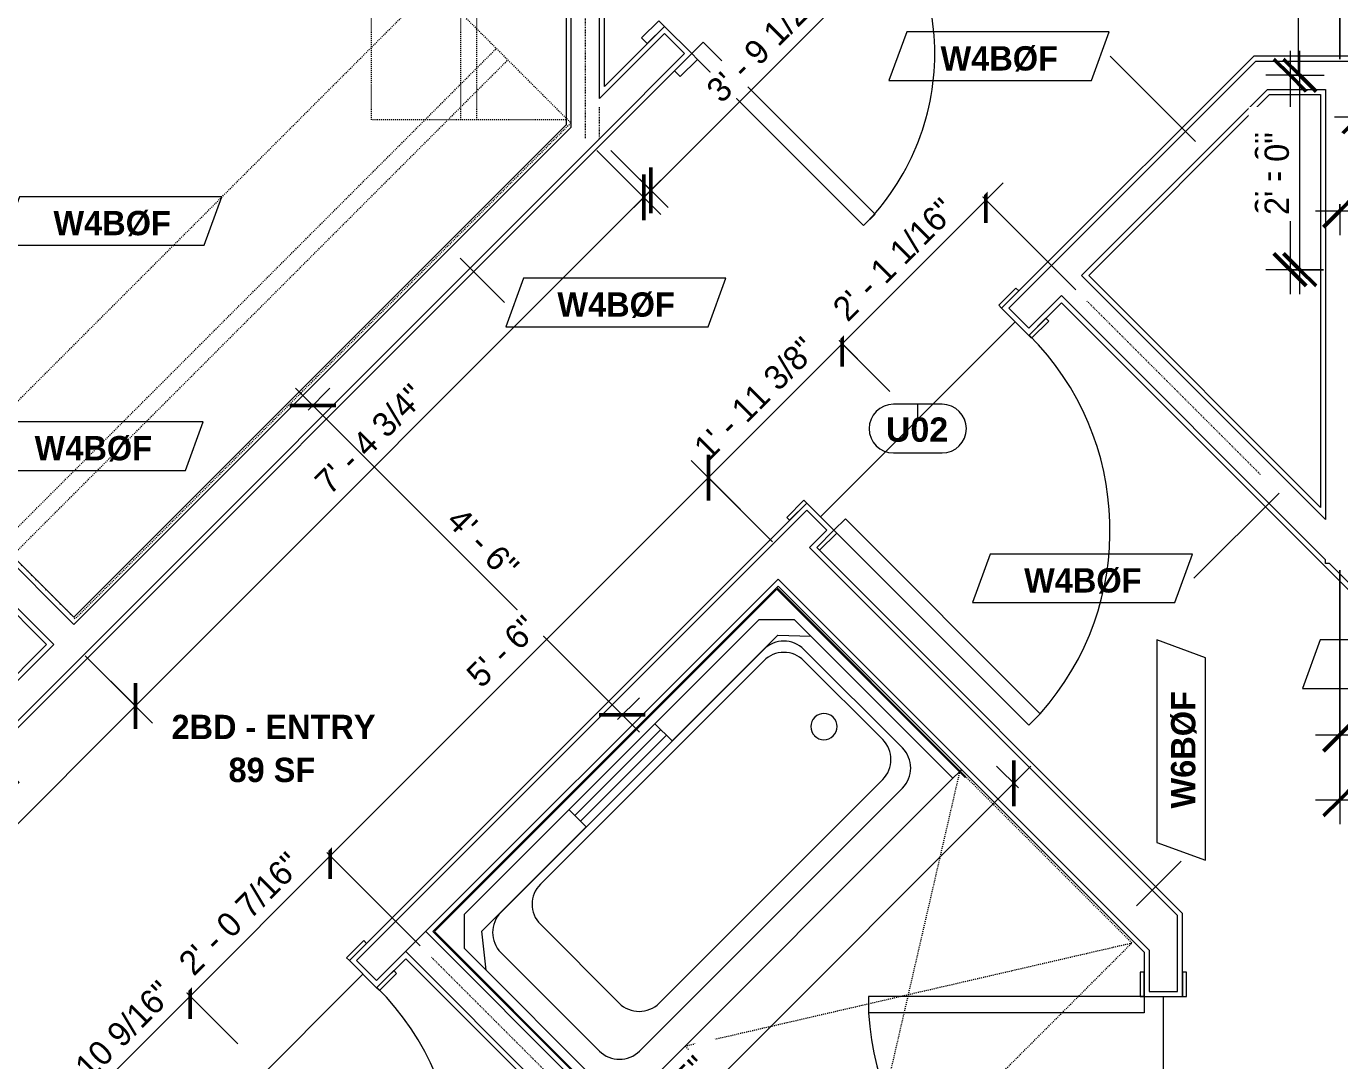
# Model space of a CAD drawing. Header units: inches. Extents: x -4058 to -1781, y 9814 to 12264.
# Drawn here: x -2421.9 to -2259.8, y 10491.2 to 10618.8 of the extents above; entities that cross this region are included whole.
import ezdxf

# ---------------------------------------------------------------- set-up
doc = ezdxf.new("R2010")
doc.units = ezdxf.units.IN
doc.header["$MEASUREMENT"] = 0
doc.linetypes.add('Dash', pattern=[0.25, 0.125, -0.125])
doc.linetypes.add('Dash 3_32_', pattern=[0.1875, 0.09375, -0.09375])
for name, color, linetype, lineweight in [('A-ANNO-DIMS', 211, 'Continuous', 9), ('A-ANNO-DIMS-32', 211, 'Continuous', 9), ('A-AREA-IDEN', 2, 'Continuous', 9), ('A-DETL-1', 90, 'Dash 3_32_', 9), ('A-DOOR-2', 31, 'Continuous', 9), ('A-DOOR-IDEN', 31, 'Continuous', 9), ('A-FLOR-2', 192, 'Continuous', 9), ('A-GENM', 5, 'Continuous', 9), ('A-GENM-2', 147, 'Dash', 9), ('A-WALL-2', 113, 'Continuous', 9), ('A-WALL-IDEN', 211, 'Continuous', 9), ('I-WALL-4', 2, 'Continuous', 9), ('P-SANR-FIXT', 6, 'Continuous', 9), ('Q-CASE', 31, 'Continuous', 9), ('Q-CASE-HDLN', 31, 'Dash', 9)]:
    doc.layers.add(name, color=color, linetype=linetype, lineweight=lineweight)
doc.styles.add('Arial_B', font='arialbd.ttf', dxfattribs={"height": 3})
doc.styles.add('Century Gothic', font='ufonts.com_century-gothic.ttf', dxfattribs={"height": 3})
doc.styles.add('Century Gothic_B', font='GOTHICB.TTF', dxfattribs={"height": 3})
doc.dimstyles.new('MARKETING_DIMENSION', dxfattribs={"dimscale": 12, "dimtxt": 3.132505, "dimasz": 0.333333, "dimexe": 0.25, "dimexo": 0.166667, "dimgap": 0.041667, "dimtad": 1, "dimdec": 4, "dimrnd": 0.0625, "dimzin": 3, "dimdsep": 46, "dimlunit": 4, "dimtxsty": 'Century Gothic', "dimblk1": 'OBLIQUE', "dimblk2": 'OBLIQUE', "dimsah": 1, "dimcen": 0.09, "dimdle": 0.25, "dimazin": 0, "dimtfac": 1, "dimtdec": 4, "dimtix": 1, "dimtmove": 0, "dimatfit": 3, "dimfxl": 1, "dimtvp": 1, "dimtfill": 1, "dimfrac": 2, "dimtolj": 1, "dimtzin": 0, "dimarcsym": 2})
doc.dimstyles.new('THE_DIMENSION_STRING', dxfattribs={"dimscale": 12, "dimtxt": 3.132505, "dimasz": 0.333333, "dimexe": 0.25, "dimexo": 0.166667, "dimgap": 0.041667, "dimtad": 1, "dimdec": 4, "dimrnd": 0.0625, "dimzin": 3, "dimdsep": 46, "dimlunit": 4, "dimtxsty": 'Century Gothic', "dimblk1": 'OBLIQUE', "dimblk2": 'OBLIQUE', "dimsah": 1, "dimcen": 0.09, "dimdle": 0.25, "dimazin": 0, "dimtfac": 1, "dimtdec": 4, "dimtix": 1, "dimtmove": 0, "dimatfit": 3, "dimfxl": 1, "dimtvp": 1, "dimtfill": 1, "dimfrac": 2, "dimtolj": 1, "dimtzin": 0, "dimarcsym": 2})
doc.dimstyles.new('THE_DIMENSION_STRING_3', dxfattribs={"dimscale": 12, "dimtxt": 3.132505, "dimasz": 0.333333, "dimexe": 0.25, "dimexo": 0.166667, "dimgap": 0.041667, "dimtad": 1, "dimdec": 4, "dimrnd": 0.0625, "dimzin": 3, "dimdsep": 46, "dimlunit": 4, "dimtxsty": 'Century Gothic', "dimblk1": 'OBLIQUE', "dimblk2": 'OBLIQUE', "dimsah": 1, "dimcen": 0.09, "dimdle": 0.25, "dimazin": 0, "dimtfac": 1, "dimtdec": 4, "dimtix": 1, "dimtmove": 0, "dimatfit": 3, "dimfxl": 1, "dimtvp": 1, "dimtfill": 1, "dimfrac": 2, "dimtolj": 1, "dimtzin": 0, "dimarcsym": 2})
doc.dimstyles.new('THE_DIMENSION_STRING_5', dxfattribs={"dimscale": 12, "dimtxt": 3.132505, "dimasz": 0.333333, "dimexe": 0.25, "dimexo": 0.166667, "dimgap": 0.041667, "dimtad": 1, "dimdec": 4, "dimrnd": 0.0625, "dimzin": 3, "dimdsep": 46, "dimlunit": 4, "dimtxsty": 'Century Gothic', "dimblk1": 'OBLIQUE', "dimblk2": 'OBLIQUE', "dimsah": 1, "dimcen": 0.09, "dimdle": 0.25, "dimazin": 0, "dimtfac": 1, "dimtdec": 4, "dimtix": 1, "dimtmove": 0, "dimatfit": 3, "dimfxl": 1, "dimtvp": 1, "dimtfill": 1, "dimfrac": 2, "dimtolj": 1, "dimtzin": 0, "dimarcsym": 2})

# ---------------------------------------------------------------- blocks, each defined once
blk = doc.blocks.new('SWING - SINGLE - FLUSH - SWING - FLUSH - 2-10 x 6-8 - PRIVACY-4202129-UNIT PLANS - 2ND FLOOR')
at = {"layer": 'A-DOOR-2'}
for p, q in [((15, 2.37), (15, 36.38)), ((17, 36.38), (15, 36.38)), ((17, 2.37), (17, 36.38)), ((-17, 2.87), (-20, 2.87)), ((-20, 2.87), (-20, 2.37)), ((-20, 2.37), (-17, 2.37)), ((-17, 2.37), (-17, 2.87)), ((17, 2.37), (15, 2.37)), ((20, 2.87), (17, 2.87)), ((17, 2.87), (17, 2.37)), ((17, 2.37), (20, 2.37)), ((20, 2.37), (20, 2.87)), ((-17, -2.38), (-20, -2.38)), ((-20, -2.38), (-20, -2.88)), ((-20, -2.88), (-17, -2.88)), ((-17, -2.88), (-17, -2.38)), ((20, -2.38), (17, -2.38)), ((17, -2.38), (17, -2.88)), ((17, -2.88), (20, -2.88)), ((20, -2.88), (20, -2.38))]:
    blk.add_line(p, q, dxfattribs=at)
blk.add_arc((17, 2.37), 34.07, 93.3657, 180, dxfattribs=at)
blk = doc.blocks.new('SWING - SINGLE - FLUSH - SWING - FLUSH - 2-10 x 6-8 - PRIVACY-4202128-UNIT PLANS - 2ND FLOOR')
at = {"layer": 'A-DOOR-2'}
for p, q in [((15, 2.37), (15, 36.38)), ((17, 36.38), (15, 36.38)), ((17, 2.37), (17, 36.38)), ((-17, 2.87), (-20, 2.87)), ((-20, 2.87), (-20, 2.37)), ((-20, 2.37), (-17, 2.37)), ((-17, 2.37), (-17, 2.87)), ((17, 2.37), (15, 2.37)), ((20, 2.87), (17, 2.87)), ((17, 2.87), (17, 2.37)), ((17, 2.37), (20, 2.37)), ((20, 2.37), (20, 2.87)), ((-17, -2.38), (-20, -2.38)), ((-20, -2.38), (-20, -2.88)), ((-20, -2.88), (-17, -2.88)), ((-17, -2.88), (-17, -2.38)), ((20, -2.38), (17, -2.38)), ((17, -2.38), (17, -2.88)), ((17, -2.88), (20, -2.88)), ((20, -2.88), (20, -2.38))]:
    blk.add_line(p, q, dxfattribs=at)
blk.add_arc((17, 2.37), 34.07, 93.3657, 180, dxfattribs=at)
blk = doc.blocks.new('CTS6032CP - CTS6032CP-3806613-UNIT PLANS - 2ND FLOOR')
at = {"layer": 'P-SANR-FIXT'}
for p, q in [((0, -33), (0, 0)), ((0, 0), (60, 0)), ((0.12, -33), (0.12, -0.13)), ((0.12, -0.13), (59.88, -0.13)), ((1.25, -4.25), (4.25, -1.25)), ((4.25, -1.25), (55.69, -1.25)), ((22.5, -4.25), (22.5, -1.25)), ((37.5, -1.25), (37.5, -4.25)), ((55.69, -1.25), (58.75, -4.31)), ((59.88, -0.13), (59.88, -33)), ((60, 0), (60, -33)), ((37.5, -2.25), (22.5, -2.25)), ((1.25, -32), (1.25, -4.25)), ((1.25, -8.02), (4.31, -4.25)), ((4.31, -4.25), (22.5, -4.25)), ((7.6, -4.27), (53.48, -4.27)), ((22.5, -3.25), (37.5, -3.25)), ((37.5, -4.25), (55.94, -4.25)), ((55.94, -4.25), (58.75, -7.23)), ((58.75, -4.31), (58.75, -32)), ((52.5, -5.25), (13.5, -5.25)), ((4.1, -24.96), (4.1, -7.77)), ((56.98, -7.77), (56.98, -24.96)), ((10, -8.75), (10, -22.5)), ((56, -22.5), (56, -8.75)), ((13.5, -26), (52.5, -26)), ((53.48, -28.46), (7.6, -28.46)), ((1.25, -32), (0.12, -32)), ((1.25, -32), (58.75, -32)), ((59.88, -32), (58.75, -32)), ((0, -33), (0.12, -33)), ((59.88, -33), (60, -33))]:
    blk.add_line(p, q, dxfattribs=at)
for centre, radius, start, end in [((7.6, -7.77), 3.5, 90, 180), ((53.48, -7.77), 3.5, 0, 90), ((13.5, -8.75), 3.5, 90, 180), ((52.5, -8.75), 3.5, 360, 90), ((52, -16.25), 1.62, 0, 180), ((52, -16.25), 1.63, 180, 360), ((13.5, -22.5), 3.5, 180, 270), ((52.5, -22.5), 3.5, 270, 0), ((7.6, -24.96), 3.5, 180, 270), ((53.48, -24.96), 3.5, 270, 0)]:
    blk.add_arc(centre, radius, start, end, dxfattribs=at)
blk = doc.blocks.new('ADA Clearances - 30_x48_-V61-UNIT PLANS - 2ND FLOOR')
at = {"layer": 'A-GENM-2'}
for p, q in [((-15, -24), (15, 24)), ((15, -24), (-14.92, 23.88)), ((15, 24), (-14, 24)), ((15, -24), (15, 24)), ((-15, -24), (15, -24))]:
    blk.add_line(p, q, dxfattribs=at)
blk = doc.blocks.new('SWING - DOUBLE - FLUSH - SWING - DOUBLE - 5-0 x 6-8 - DUMMY-3948979-UNIT PLANS - 2ND FLOOR')
at = {"layer": 'A-DOOR-2'}
for p, q in [((-33, 2.375), (-33, 3.375)), ((-33, 3.375), (-30, 3.375)), ((-30, 3.375), (-30, 2.375)), ((30, 2.375), (30, 3.375)), ((30, 3.375), (33, 3.375)), ((33, 3.375), (33, 2.375)), ((-30, 2.375), (-33, 2.375)), ((33, 2.375), (30, 2.375)), ((-33, -2.375), (-30, -2.375)), ((-33, -3.375), (-33, -2.375)), ((-28, -2.375), (-30, -2.375)), ((-30, -2.375), (-30, -3.375)), ((-28, -32.375), (-28, -2.375)), ((28, -2.375), (30, -2.375)), ((28, -32.375), (28, -2.375)), ((30, -2.375), (33, -2.375)), ((30, -3.375), (30, -2.375)), ((33, -2.375), (33, -3.375)), ((-30, -3.375), (-33, -3.375)), ((-30, -3.375), (-30, -32.375)), ((30, -3.375), (30, -32.375)), ((33, -3.375), (30, -3.375)), ((-30, -32.375), (-28, -32.375)), ((30, -32.375), (28, -32.375))]:
    blk.add_line(p, q, dxfattribs=at)
for centre, start, end in [((-30, -2.375), 270, 0), ((30, -2.375), 180, 270)]:
    blk.add_arc(centre, 30, start, end, dxfattribs=at)
blk = doc.blocks.new('OD_CW_Closet - OD_CW_Closet-3809433-UNIT PLANS - 2ND FLOOR')
at = {"layer": 'Q-CASE-HDLN'}
for p, q in [((0.74, -24), (0.74, 0)), ((0.74, 0), (67.55, 0)), ((67.55, 0), (67.55, -24)), ((0.74, -11), (67.55, -11)), ((0.74, -13), (67.55, -13)), ((67.55, -24), (0.74, -24))]:
    blk.add_line(p, q, dxfattribs=at)
blk = doc.blocks.new('OD_CW_Closet - OD_CW_Closet-3810279-UNIT PLANS - 2ND FLOOR')
at = {"layer": 'Q-CASE-HDLN'}
for p, q in [((0.74, -24), (0.74, 0)), ((0.74, 0), (87.24, 0)), ((87.24, 0), (87.24, -24)), ((0.74, -11), (87.24, -11)), ((0.74, -13), (87.24, -13)), ((87.24, -24), (0.74, -24))]:
    blk.add_line(p, q, dxfattribs=at)
blk = doc.blocks.new('DIMBLOCK68-UNIT PLANS - 2ND FLOOR')
at = {"layer": 'A-ANNO-DIMS-32'}
for p, q in [((-2414.65, 10541.14), (-2406.35, 10532.84)), ((-2408.47, 10534.97), (-2414.65, 10541.14)), ((-2438.88, 10504.56), (-2408.47, 10534.97)), ((-2445.05, 10510.73), (-2436.76, 10502.44)), ((-2438.88, 10504.56), (-2445.05, 10510.73))]:
    blk.add_line(p, q, dxfattribs=at)
at = {"layer": 'A-ANNO-DIMS-32', "lineweight": 50}
for p, q in [((-2408.47, 10534.97), (-2408.47, 10537.79)), ((-2408.47, 10534.97), (-2408.47, 10532.14)), ((-2438.88, 10504.56), (-2438.88, 10507.39)), ((-2438.88, 10504.56), (-2438.88, 10501.73))]:
    blk.add_line(p, q, dxfattribs=at)
at = {"layer": 'A-ANNO-DIMS-32', "color": 0, "insert": (-2430.46, 10519.13), "char_height": 3, "width": 12.5897, "attachment_point": 1, "rotation": 45, "line_spacing_factor": 0.984502, "style": 'Century Gothic', "bg_fill": 3, "box_fill_scale": 1.25, "bg_fill_color": 256, "bg_fill_true_color": 13158600, "bg_fill_transparency": 0}
blk.add_mtext('3\' - 7"', dxfattribs=at)
blk = doc.blocks.new('_Oblique')
at = {"color": 0, "linetype": 'ByBlock', "lineweight": -2}
blk.add_line((-0.5, -0.5), (0.5, 0.5), dxfattribs=at)
blk = doc.blocks.new('DIMBLOCK69-UNIT PLANS - 2ND FLOOR')
at = {"layer": 'A-ANNO-DIMS-32'}
for p, q in [((-2351.52, 10603.52), (-2343.6, 10595.6)), ((-2345.72, 10597.72), (-2351.52, 10603.52)), ((-2408.47, 10534.97), (-2343.6, 10599.84)), ((-2414.65, 10541.14), (-2406.35, 10532.84)), ((-2408.47, 10534.97), (-2414.65, 10541.14))]:
    blk.add_line(p, q, dxfattribs=at)
at = {"layer": 'A-ANNO-DIMS-32', "lineweight": 50}
for p, q in [((-2345.72, 10597.72), (-2345.72, 10600.55)), ((-2345.72, 10597.72), (-2345.72, 10594.89)), ((-2408.47, 10534.97), (-2408.47, 10537.79)), ((-2408.47, 10534.97), (-2408.47, 10532.14))]:
    blk.add_line(p, q, dxfattribs=at)
at = {"layer": 'A-ANNO-DIMS-32', "color": 0, "insert": (-2386.58, 10563), "char_height": 3, "width": 21.7784, "attachment_point": 1, "rotation": 45, "line_spacing_factor": 0.984502, "style": 'Century Gothic', "bg_fill": 3, "box_fill_scale": 1.25, "bg_fill_color": 256, "bg_fill_true_color": 13158600, "bg_fill_transparency": 0}
blk.add_mtext('7\' - 4 3/4"', dxfattribs=at)
blk = doc.blocks.new('DIMBLOCK71-UNIT PLANS - 2ND FLOOR')
at = {"layer": 'A-ANNO-DIMS-32'}
for p, q in [((-2346.26, 10531.74), (-2388.69, 10574.17)), ((-2387.16, 10571.46), (-2384.45, 10574.17)), ((-2386.57, 10572.04), (-2387.16, 10571.46)), ((-2348.97, 10533.28), (-2346.26, 10535.98)), ((-2348.39, 10533.86), (-2348.97, 10533.28))]:
    blk.add_line(p, q, dxfattribs=at)
at = {"layer": 'A-ANNO-DIMS-32', "lineweight": 50}
for p, q in [((-2386.57, 10572.04), (-2389.4, 10572.04)), ((-2386.57, 10572.04), (-2383.74, 10572.04)), ((-2348.39, 10533.86), (-2351.21, 10533.86)), ((-2348.39, 10533.86), (-2345.56, 10533.86))]:
    blk.add_line(p, q, dxfattribs=at)
at = {"layer": 'A-ANNO-DIMS-32', "color": 0, "insert": (-2368.11, 10559.73), "char_height": 3, "width": 12.5897, "attachment_point": 1, "rotation": 315, "line_spacing_factor": 0.984502, "style": 'Century Gothic', "bg_fill": 3, "box_fill_scale": 1.25, "bg_fill_color": 256, "bg_fill_true_color": 13158600, "bg_fill_transparency": 0}
blk.add_mtext('4\' - 6"', dxfattribs=at)
blk = doc.blocks.new('DIMBLOCK169-UNIT PLANS - 2ND FLOOR')
at = {"layer": 'A-ANNO-DIMS-32', "lineweight": 50}
for p, q in [((-2303.49, 10597.4), (-2303.49, 10600.23)), ((-2303.49, 10597.4), (-2303.49, 10594.58)), ((-2321.23, 10579.67), (-2321.23, 10582.5)), ((-2321.23, 10579.67), (-2321.23, 10576.84))]:
    blk.add_line(p, q, dxfattribs=at)
at = {"layer": 'A-ANNO-DIMS-32'}
for p, q in [((-2301.37, 10599.53), (-2321.23, 10579.67)), ((-2292.4, 10586.31), (-2305.61, 10599.53)), ((-2303.49, 10597.4), (-2292.4, 10586.31)), ((-2315.35, 10573.79), (-2323.35, 10581.79)), ((-2321.23, 10579.67), (-2315.35, 10573.79))]:
    blk.add_line(p, q, dxfattribs=at)
at = {"layer": 'A-ANNO-DIMS-32', "color": 0, "insert": (-2322.67, 10584.37), "char_height": 3, "width": 24.5827, "attachment_point": 1, "rotation": 45, "line_spacing_factor": 0.984502, "style": 'Century Gothic', "bg_fill": 3, "box_fill_scale": 1.25, "bg_fill_color": 256, "bg_fill_true_color": 13158600, "bg_fill_transparency": 0}
blk.add_mtext('2\' - 1 1/16"', dxfattribs=at)
blk = doc.blocks.new('DIMBLOCK170-UNIT PLANS - 2ND FLOOR')
at = {"layer": 'A-ANNO-DIMS-32', "lineweight": 50}
for p, q in [((-2321.23, 10579.67), (-2321.23, 10582.5)), ((-2321.23, 10579.67), (-2321.23, 10576.84)), ((-2337.75, 10563.14), (-2337.75, 10565.97)), ((-2337.75, 10563.14), (-2337.75, 10560.31))]:
    blk.add_line(p, q, dxfattribs=at)
at = {"layer": 'A-ANNO-DIMS-32'}
for p, q in [((-2315.35, 10573.79), (-2323.35, 10581.79)), ((-2321.23, 10579.67), (-2337.75, 10563.14)), ((-2321.23, 10579.67), (-2315.35, 10573.79)), ((-2329.84, 10555.23), (-2339.88, 10565.26)), ((-2337.75, 10563.14), (-2329.84, 10555.23))]:
    blk.add_line(p, q, dxfattribs=at)
at = {"layer": 'A-ANNO-DIMS-32', "color": 0, "insert": (-2339.81, 10567.23), "char_height": 3, "width": 24.5827, "attachment_point": 1, "rotation": 45, "line_spacing_factor": 0.984502, "style": 'Century Gothic', "bg_fill": 3, "box_fill_scale": 1.25, "bg_fill_color": 256, "bg_fill_true_color": 13158600, "bg_fill_transparency": 0}
blk.add_mtext('1\' - 11 3/8"', dxfattribs=at)
blk = doc.blocks.new('DIMBLOCK171-UNIT PLANS - 2ND FLOOR')
at = {"layer": 'A-ANNO-DIMS-32'}
for p, q in [((-2329.84, 10555.23), (-2339.88, 10565.26)), ((-2337.75, 10563.14), (-2384.42, 10516.47)), ((-2337.75, 10563.14), (-2329.84, 10555.23)), ((-2373.33, 10505.38), (-2386.54, 10518.59)), ((-2384.42, 10516.47), (-2373.33, 10505.38))]:
    blk.add_line(p, q, dxfattribs=at)
at = {"layer": 'A-ANNO-DIMS-32', "lineweight": 50}
for p, q in [((-2337.75, 10563.14), (-2337.75, 10565.97)), ((-2337.75, 10563.14), (-2337.75, 10560.31)), ((-2384.42, 10516.47), (-2384.42, 10519.3)), ((-2384.42, 10516.47), (-2384.42, 10513.64))]:
    blk.add_line(p, q, dxfattribs=at)
at = {"layer": 'A-ANNO-DIMS-32', "color": 0, "insert": (-2367.87, 10539.17), "char_height": 3, "width": 12.5897, "attachment_point": 1, "rotation": 45, "line_spacing_factor": 0.984502, "style": 'Century Gothic', "bg_fill": 3, "box_fill_scale": 1.25, "bg_fill_color": 256, "bg_fill_true_color": 13158600, "bg_fill_transparency": 0}
blk.add_mtext('5\' - 6"', dxfattribs=at)
blk = doc.blocks.new('DIMBLOCK172-UNIT PLANS - 2ND FLOOR')
at = {"layer": 'A-ANNO-DIMS-32', "lineweight": 50}
for p, q in [((-2384.42, 10516.47), (-2384.42, 10519.3)), ((-2384.42, 10516.47), (-2384.42, 10513.64)), ((-2401.72, 10499.18), (-2401.72, 10502)), ((-2401.72, 10499.18), (-2401.72, 10496.35))]:
    blk.add_line(p, q, dxfattribs=at)
at = {"layer": 'A-ANNO-DIMS-32'}
for p, q in [((-2373.33, 10505.38), (-2386.54, 10518.59)), ((-2384.42, 10516.47), (-2401.72, 10499.18)), ((-2384.42, 10516.47), (-2373.33, 10505.38)), ((-2395.84, 10493.3), (-2403.84, 10501.3)), ((-2401.72, 10499.18), (-2395.84, 10493.3))]:
    blk.add_line(p, q, dxfattribs=at)
at = {"layer": 'A-ANNO-DIMS-32', "color": 0, "insert": (-2403.39, 10503.65), "char_height": 3, "width": 24.5827, "attachment_point": 1, "rotation": 45, "line_spacing_factor": 0.984502, "style": 'Century Gothic', "bg_fill": 3, "box_fill_scale": 1.25, "bg_fill_color": 256, "bg_fill_true_color": 13158600, "bg_fill_transparency": 0}
blk.add_mtext('2\' - 0 7/16"', dxfattribs=at)
blk = doc.blocks.new('DIMBLOCK173-UNIT PLANS - 2ND FLOOR')
at = {"layer": 'A-ANNO-DIMS-32', "lineweight": 50}
for p, q in [((-2401.72, 10499.18), (-2401.72, 10502)), ((-2401.72, 10499.18), (-2401.72, 10496.35)), ((-2417.66, 10483.24), (-2417.66, 10486.07)), ((-2417.66, 10483.24), (-2417.66, 10480.41))]:
    blk.add_line(p, q, dxfattribs=at)
at = {"layer": 'A-ANNO-DIMS-32'}
for p, q in [((-2395.84, 10493.3), (-2403.84, 10501.3)), ((-2401.72, 10499.18), (-2417.66, 10483.24)), ((-2401.72, 10499.18), (-2395.84, 10493.3)), ((-2409.75, 10475.33), (-2419.78, 10485.36)), ((-2417.66, 10483.24), (-2409.75, 10475.33))]:
    blk.add_line(p, q, dxfattribs=at)
at = {"layer": 'A-ANNO-DIMS-32', "color": 0, "insert": (-2420.83, 10486.21), "char_height": 3, "width": 27.387, "attachment_point": 1, "rotation": 45, "line_spacing_factor": 0.984502, "style": 'Century Gothic', "bg_fill": 3, "box_fill_scale": 1.25, "bg_fill_color": 256, "bg_fill_true_color": 13158600, "bg_fill_transparency": 0}
blk.add_mtext('1\' - 10 9/16"', dxfattribs=at)
blk = doc.blocks.new('Wall Tag - Arch Wall-3956453-UNIT PLANS - 2ND FLOOR')
at = {"layer": 'A-WALL-IDEN'}
for p, q in [((-0.3561, 0.0937), (-0.4244, -0.0937)), ((0.4244, 0.0937), (-0.3561, 0.0937)), ((0.3561, -0.0937), (0.4244, 0.0937)), ((-0.4244, -0.0937), (0.3561, -0.0937))]:
    blk.add_line(p, q, dxfattribs=at)
blk = doc.blocks.new('Door Tag - Type Mark-2601225-UNIT PLANS - 2ND FLOOR')
at = {"layer": 'A-DOOR-IDEN'}
for p, q in [((0.09375, 0.09375), (-0.09375, 0.09375)), ((-0.09375, -0.09375), (0.09375, -0.09375))]:
    blk.add_line(p, q, dxfattribs=at)
for centre, start, end in [((-0.09375, 0), 90, 270), ((0.09375, 0), 270, 90)]:
    blk.add_arc(centre, 0.09375, start, end, dxfattribs=at)
blk = doc.blocks.new('DIMBLOCK691-UNIT PLANS - 2ND FLOOR')
at = {"layer": 'A-ANNO-DIMS-32'}
for p, q in [((-2104.17, 10590.79), (-2104.17, 10599.06)), ((-2262.82, 10596.06), (-2104.17, 10596.06)), ((-2259.82, 10596.89), (-2259.82, 10593.06)), ((-2259.82, 10596.06), (-2259.82, 10596.89)), ((-2104.17, 10596.06), (-2104.17, 10590.79))]:
    blk.add_line(p, q, dxfattribs=at)
at = {"layer": 'A-ANNO-DIMS-32', "lineweight": 50}
for p, q in [((-2259.82, 10596.06), (-2257.82, 10598.06)), ((-2104.17, 10596.06), (-2102.17, 10598.06)), ((-2259.82, 10596.06), (-2261.82, 10594.06)), ((-2104.17, 10596.06), (-2106.17, 10594.06))]:
    blk.add_line(p, q, dxfattribs=at)
at = {"layer": 'A-ANNO-DIMS-32', "color": 0, "insert": (-2193.41, 10600.4), "char_height": 3, "width": 27.387, "attachment_point": 1, "line_spacing_factor": 0.984502, "style": 'Century Gothic', "bg_fill": 3, "box_fill_scale": 1.25, "bg_fill_color": 256, "bg_fill_true_color": 13158600, "bg_fill_transparency": 0}
blk.add_mtext('12\' - 11 5/8"', dxfattribs=at)
blk = doc.blocks.new('DIMBLOCK706-UNIT PLANS - 2ND FLOOR')
at = {"layer": 'A-ANNO-DIMS-32'}
for p, q in [((-2346.96, 10596.47), (-2310.56, 10632.88)), ((-2313.26, 10631.34), (-2310.56, 10628.64)), ((-2312.68, 10630.76), (-2313.26, 10631.34)), ((-2349.77, 10603.52), (-2342.72, 10596.47)), ((-2344.84, 10598.59), (-2349.77, 10603.52))]:
    blk.add_line(p, q, dxfattribs=at)
at = {"layer": 'A-ANNO-DIMS-32', "lineweight": 50}
for p, q in [((-2312.68, 10630.76), (-2312.68, 10633.59)), ((-2312.68, 10630.76), (-2312.68, 10627.93)), ((-2344.84, 10598.59), (-2344.84, 10601.42)), ((-2344.84, 10598.59), (-2344.84, 10595.76))]:
    blk.add_line(p, q, dxfattribs=at)
at = {"layer": 'A-ANNO-DIMS-32', "color": 0, "insert": (-2338.25, 10611.33), "char_height": 3, "width": 21.7784, "attachment_point": 1, "rotation": 45, "line_spacing_factor": 0.984502, "style": 'Century Gothic', "bg_fill": 3, "box_fill_scale": 1.25, "bg_fill_color": 256, "bg_fill_true_color": 13158600, "bg_fill_transparency": 0}
blk.add_mtext('3\' - 9 1/2"', dxfattribs=at)
blk = doc.blocks.new('DIMBLOCK707-UNIT PLANS - 2ND FLOOR')
at = {"layer": 'A-ANNO-DIMS-32'}
for p, q in [((-2265.95, 10615.79), (-2265.95, 10585.79)), ((-2265.12, 10612.79), (-2268.95, 10612.79)), ((-2265.95, 10612.79), (-2265.12, 10612.79)), ((-2261.82, 10588.79), (-2268.95, 10588.79)), ((-2265.95, 10588.79), (-2261.82, 10588.79))]:
    blk.add_line(p, q, dxfattribs=at)
at = {"layer": 'A-ANNO-DIMS-32', "lineweight": 50}
for p, q in [((-2265.95, 10612.79), (-2267.95, 10614.79)), ((-2265.95, 10612.79), (-2263.95, 10610.79)), ((-2265.95, 10588.79), (-2267.95, 10590.79)), ((-2265.95, 10588.79), (-2263.95, 10586.79))]:
    blk.add_line(p, q, dxfattribs=at)
at = {"layer": 'A-ANNO-DIMS-32', "color": 0, "insert": (-2270.3, 10595.54), "char_height": 3, "width": 12.5897, "attachment_point": 1, "rotation": 90, "line_spacing_factor": 0.984502, "style": 'Century Gothic', "bg_fill": 3, "box_fill_scale": 1.25, "bg_fill_color": 256, "bg_fill_true_color": 13158600, "bg_fill_transparency": 0}
blk.add_mtext('2\' - 0"', dxfattribs=at)
blk = doc.blocks.new('DIMBLOCK810-UNIT PLANS - 2ND FLOOR')
at = {"layer": 'A-ANNO-DIMS-32'}
for p, q in [((-2264.75, 10585.79), (-2264.75, 10615.79)), ((-2265.58, 10612.79), (-2261.75, 10612.79)), ((-2264.75, 10612.79), (-2265.58, 10612.79)), ((-2261.82, 10588.79), (-2267.75, 10588.79)), ((-2264.75, 10588.79), (-2261.82, 10588.79))]:
    blk.add_line(p, q, dxfattribs=at)
at = {"layer": 'A-ANNO-DIMS-32', "lineweight": 50}
for p, q in [((-2264.75, 10612.79), (-2266.75, 10614.79)), ((-2264.75, 10612.79), (-2262.75, 10610.79)), ((-2264.75, 10588.79), (-2266.75, 10590.79)), ((-2264.75, 10588.79), (-2262.75, 10586.79))]:
    blk.add_line(p, q, dxfattribs=at)
at = {"layer": 'A-ANNO-DIMS-32', "color": 0, "insert": (-2269.1, 10595.54), "char_height": 3, "width": 12.5897, "attachment_point": 1, "rotation": 90, "line_spacing_factor": 0.984502, "style": 'Century Gothic', "bg_fill": 3, "box_fill_scale": 1.25, "bg_fill_color": 256, "bg_fill_true_color": 13158600, "bg_fill_transparency": 0}
blk.add_mtext('2\' - 0"', dxfattribs=at)
blk = doc.blocks.new('DIMBLOCK814-UNIT PLANS - 2ND FLOOR')
at = {"layer": 'A-ANNO-DIMS-32'}
for p, q in [((-2259.82, 10614.79), (-2259.82, 10650.46)), ((-2076.17, 10600.79), (-2076.17, 10650.46)), ((-2262.82, 10647.46), (-2073.17, 10647.46)), ((-2259.82, 10647.46), (-2259.82, 10614.79)), ((-2076.17, 10647.46), (-2076.17, 10600.79))]:
    blk.add_line(p, q, dxfattribs=at)
at = {"layer": 'A-ANNO-DIMS-32', "lineweight": 50}
for p, q in [((-2259.82, 10647.46), (-2257.82, 10649.46)), ((-2076.17, 10647.46), (-2074.17, 10649.46)), ((-2259.82, 10647.46), (-2261.82, 10645.46)), ((-2076.17, 10647.46), (-2078.17, 10645.46))]:
    blk.add_line(p, q, dxfattribs=at)
at = {"layer": 'A-ANNO-DIMS-32', "color": 0, "insert": (-2178.24, 10651.81), "char_height": 3, "width": 24.5827, "attachment_point": 1, "line_spacing_factor": 0.984502, "style": 'Century Gothic', "bg_fill": 3, "box_fill_scale": 1.25, "bg_fill_color": 256, "bg_fill_true_color": 13158600, "bg_fill_transparency": 0}
blk.add_mtext('15\' - 3 5/8"', dxfattribs=at)
blk = doc.blocks.new('DIMBLOCK824-UNIT PLANS - 2ND FLOOR')
at = {"layer": 'A-ANNO-DIMS-32'}
for p, q in [((-2259.82, 10551.74), (-2259.82, 10528.4)), ((-2259.82, 10531.4), (-2259.82, 10551.74)), ((-2216.85, 10545.66), (-2216.85, 10528.4)), ((-2216.85, 10531.4), (-2216.85, 10545.66)), ((-2262.82, 10531.4), (-2216.85, 10531.4))]:
    blk.add_line(p, q, dxfattribs=at)
at = {"layer": 'A-ANNO-DIMS-32', "lineweight": 50}
for p, q in [((-2259.82, 10531.4), (-2257.82, 10533.4)), ((-2216.85, 10531.4), (-2214.85, 10533.4)), ((-2259.82, 10531.4), (-2261.82, 10529.4)), ((-2216.85, 10531.4), (-2218.85, 10529.4))]:
    blk.add_line(p, q, dxfattribs=at)
at = {"layer": 'A-ANNO-DIMS-32', "color": 0, "insert": (-2243.58, 10535.74), "char_height": 3, "width": 12.5897, "attachment_point": 1, "line_spacing_factor": 0.984502, "style": 'Century Gothic', "bg_fill": 3, "box_fill_scale": 1.25, "bg_fill_color": 256, "bg_fill_true_color": 13158600, "bg_fill_transparency": 0}
blk.add_mtext('3\' - 7"', dxfattribs=at)
blk = doc.blocks.new('DIMBLOCK835-UNIT PLANS - 2ND FLOOR')
at = {"layer": 'A-ANNO-DIMS-32'}
for p, q in [((-2259.82, 10551.74), (-2259.82, 10520.4)), ((-2259.82, 10523.4), (-2259.82, 10551.74)), ((-2104.17, 10548.79), (-2104.17, 10520.4)), ((-2104.17, 10523.4), (-2104.17, 10548.79)), ((-2262.82, 10523.4), (-2104.17, 10523.4))]:
    blk.add_line(p, q, dxfattribs=at)
at = {"layer": 'A-ANNO-DIMS-32', "lineweight": 50}
for p, q in [((-2259.82, 10523.4), (-2257.82, 10525.4)), ((-2104.17, 10523.4), (-2102.17, 10525.4)), ((-2259.82, 10523.4), (-2261.82, 10521.4)), ((-2104.17, 10523.4), (-2106.17, 10521.4))]:
    blk.add_line(p, q, dxfattribs=at)
at = {"layer": 'A-ANNO-DIMS-32', "color": 0, "insert": (-2193.41, 10527.74), "char_height": 3, "width": 27.387, "attachment_point": 1, "line_spacing_factor": 0.984502, "style": 'Century Gothic', "bg_fill": 3, "box_fill_scale": 1.25, "bg_fill_color": 256, "bg_fill_true_color": 13158600, "bg_fill_transparency": 0}
blk.add_mtext('12\' - 11 5/8"', dxfattribs=at)
blk = doc.blocks.new('DIMBLOCK1280-UNIT PLANS - 2ND FLOOR')
at = {"layer": 'A-ANNO-DIMS-32'}
for p, q in [((-2297.93, 10527.56), (-2382.08, 10443.41)), ((-2299.46, 10524.85), (-2302.17, 10527.56)), ((-2300.05, 10525.44), (-2299.46, 10524.85)), ((-2379.37, 10444.95), (-2382.08, 10447.65)), ((-2379.95, 10445.53), (-2379.37, 10444.95))]:
    blk.add_line(p, q, dxfattribs=at)
at = {"layer": 'A-ANNO-DIMS-32', "lineweight": 50}
for p, q in [((-2300.05, 10525.44), (-2300.05, 10528.26)), ((-2300.05, 10525.44), (-2300.05, 10522.61)), ((-2379.95, 10445.53), (-2379.95, 10448.36)), ((-2379.95, 10445.53), (-2379.95, 10442.71))]:
    blk.add_line(p, q, dxfattribs=at)
at = {"layer": 'A-ANNO-DIMS-32', "color": 0, "insert": (-2346.78, 10484.85), "char_height": 3, "width": 12.5897, "attachment_point": 1, "rotation": 45, "line_spacing_factor": 0.984502, "style": 'Century Gothic', "bg_fill": 3, "box_fill_scale": 1.25, "bg_fill_color": 256, "bg_fill_true_color": 13158600, "bg_fill_transparency": 0}
blk.add_mtext('9\' - 5"', dxfattribs=at)
blk = doc.blocks.new('DIMBLOCK1574-UNIT PLANS - 2ND FLOOR')
at = {"layer": 'A-ANNO-DIMS-32', "lineweight": 50}
for p, q in [((-2257.45, 10607.66), (-2255.45, 10609.66)), ((-2076.8, 10607.66), (-2074.8, 10609.66)), ((-2257.45, 10607.66), (-2259.45, 10605.66)), ((-2076.8, 10607.66), (-2078.8, 10605.66))]:
    blk.add_line(p, q, dxfattribs=at)
at = {"layer": 'A-ANNO-DIMS-32'}
for p, q in [((-2257.45, 10608.49), (-2257.45, 10604.66)), ((-2257.45, 10607.66), (-2257.45, 10608.49)), ((-2076.8, 10608.49), (-2076.8, 10604.66)), ((-2076.8, 10607.66), (-2076.8, 10608.49)), ((-2260.45, 10607.66), (-2073.8, 10607.66))]:
    blk.add_line(p, q, dxfattribs=at)
at = {"layer": 'A-ANNO-DIMS-32', "color": 0, "insert": (-2177.37, 10612.01), "char_height": 3, "width": 24.5827, "attachment_point": 1, "line_spacing_factor": 0.984502, "style": 'Century Gothic', "bg_fill": 3, "box_fill_scale": 1.25, "bg_fill_color": 256, "bg_fill_true_color": 13158600, "bg_fill_transparency": 0}
blk.add_mtext('15\' - 0 5/8"', dxfattribs=at)

msp = doc.modelspace()

# ---------------------------------------------------------------- linework, layer by layer
at = {"layer": 'A-DETL-1'}
for p, q in [((-2352.93624, 10629.93529), (-2352.93624, 10604.93529)), ((-2351.18624, 10604.93529), (-2351.18624, 10608.93529)), ((-2269.58287, 10563.49676), (-2290.98159, 10584.89548)), ((-2350.51592, 10482.56371), (-2371.91464, 10503.96243))]:
    msp.add_line(p, q, dxfattribs=at)
at = {"layer": 'A-FLOR-2'}
for p, q in [((-2299.88098, 10582.36574), (-2323.92261, 10558.32411)), ((-2306.51011, 10527.12302), (-2306.68957, 10526.94356)), ((-2380.37378, 10501.87294), (-2404.41541, 10477.83131)), ((-2281.59569, 10499.11493), (-2281.59569, 10465.11493))]:
    msp.add_line(p, q, dxfattribs=at)
at = {"layer": 'A-WALL-2'}
for p, q in [((-2355.31124, 10675.1019), (-2355.31124, 10606.66178)), ((-2354.68624, 10606.40289), (-2354.68624, 10675.7269)), ((-2351.18624, 10609.90289), (-2351.18624, 10675.7269)), ((-2350.56124, 10611.41178), (-2350.56124, 10675.1019)), ((-2343.16049, 10618.81252), (-2350.56124, 10611.41178)), ((-2339.80173, 10615.45377), (-2343.16049, 10618.81252)), ((-2343.16049, 10617.92864), (-2351.18624, 10609.90289)), ((-2340.68562, 10615.45377), (-2343.16049, 10617.92864)), ((-2350.56124, 10604.69426), (-2339.80173, 10615.45377)), ((-2350.56124, 10605.57815), (-2340.68562, 10615.45377)), ((-2270.44108, 10615.1644), (-2297.52517, 10588.08031)), ((-2257.44874, 10615.1644), (-2270.44108, 10615.1644)), ((-2296.64129, 10588.08031), (-2270.1822, 10614.5394)), ((-2270.1822, 10614.5394), (-2258.07374, 10614.5394)), ((-2291.69154, 10588.08031), (-2268.73245, 10611.0394)), ((-2290.80766, 10588.08031), (-2268.47357, 10610.4144)), ((-2268.73245, 10611.0394), (-2261.57374, 10611.0394)), ((-2268.47357, 10610.4144), (-2262.19874, 10610.4144)), ((-2262.19874, 10610.4144), (-2262.19874, 10559.47139)), ((-2261.57374, 10611.0394), (-2261.57374, 10557.9625)), ((-2355.31124, 10606.66178), (-2416.06009, 10545.91293)), ((-2354.68624, 10606.40289), (-2416.06009, 10545.02904)), ((-2350.56124, 10605.57815), (-2351.18624, 10604.95315)), ((-2449.55767, 10506.58171), (-2351.18624, 10604.95315)), ((-2449.55767, 10505.69782), (-2350.56124, 10604.69426)), ((-2297.52517, 10588.08031), (-2301.56036, 10584.04512)), ((-2296.64129, 10588.08031), (-2300.67648, 10584.04512)), ((-2291.69154, 10588.08031), (-2261.57374, 10557.9625)), ((-2262.19874, 10559.47139), (-2290.80766, 10588.08031)), ((-2301.56036, 10584.04512), (-2298.2016, 10580.68636)), ((-2300.67648, 10584.04512), (-2298.2016, 10581.57024)), ((-2298.2016, 10581.57024), (-2294.16642, 10585.60543)), ((-2298.2016, 10580.68636), (-2294.16642, 10584.72155)), ((-2294.16642, 10585.60543), (-2261.57374, 10553.01276)), ((-2294.16642, 10584.72155), (-2257.85926, 10548.4144)), ((-2434.18624, 10563.15519), (-2416.06009, 10545.02904)), ((-2416.06009, 10545.91293), (-2433.56124, 10563.41408)), ((-2438.31124, 10561.44656), (-2419.41884, 10542.55417)), ((-2437.68624, 10561.70545), (-2418.53496, 10542.55417)), ((-2325.60199, 10560.00349), (-2382.05316, 10503.55232)), ((-2322.24324, 10556.64473), (-2325.60199, 10560.00349)), ((-2325.60199, 10559.1196), (-2381.16928, 10503.55232)), ((-2323.12712, 10556.64473), (-2325.60199, 10559.1196)), ((-2325.24844, 10554.52341), (-2323.12712, 10556.64473)), ((-2324.36456, 10554.52341), (-2322.24324, 10556.64473)), ((-2279.84569, 10509.12066), (-2325.24844, 10554.52341)), ((-2279.22069, 10509.37954), (-2324.36456, 10554.52341)), ((-2261.57374, 10552.5394), (-2261.57374, 10553.01276)), ((-2261.10038, 10552.5394), (-2261.57374, 10552.5394)), ((-2257.60038, 10549.0394), (-2261.10038, 10552.5394)), ((-2378.6944, 10501.07744), (-2329.13753, 10550.63432)), ((-2283.34569, 10504.84248), (-2329.13753, 10550.63432)), ((-2329.3143, 10549.57366), (-2329.13753, 10549.75044)), ((-2329.13753, 10549.75044), (-2283.97069, 10504.5836)), ((-2419.41884, 10542.55417), (-2446.46568, 10515.50733)), ((-2418.53496, 10542.55417), (-2446.46568, 10514.62345)), ((-2279.84569, 10499.73993), (-2279.84569, 10509.12066)), ((-2279.22069, 10499.11493), (-2279.22069, 10509.37954)), ((-2372.62459, 10507.14726), (-2347.87586, 10482.39852)), ((-2375.09947, 10504.67238), (-2350.35073, 10479.92364)), ((-2283.97069, 10504.5836), (-2283.97069, 10499.11493)), ((-2283.34569, 10504.84248), (-2283.34569, 10499.73993)), ((-2382.05316, 10503.55232), (-2378.6944, 10500.19356)), ((-2381.16928, 10503.55232), (-2378.6944, 10501.07744)), ((-2378.6944, 10500.19356), (-2375.09947, 10503.7885)), ((-2283.34569, 10499.73993), (-2279.84569, 10499.73993)), ((-2283.97069, 10499.11493), (-2279.22069, 10499.11493))]:
    msp.add_line(p, q, dxfattribs=at)
at = {"layer": 'A-WALL-IDEN'}
for p, q in [((-2277.62997, 10604.61676), (-2288.14116, 10615.12795)), ((-2267.31694, 10561.23083), (-2277.82814, 10550.71963)), ((-2284.9048, 10510.29068), (-2279.3936, 10515.80188))]:
    msp.add_line(p, q, dxfattribs=at)
at = {"layer": 'I-WALL-4'}
msp.add_line((-2375.09947, 10503.7885), (-2350.35073, 10479.03976), dxfattribs=at)

# ---------------------------------------------------------------- block references
at = {"layer": 'A-DOOR-2'}
for name, p, rotation in [('SWING - DOUBLE - FLUSH - SWING - DOUBLE - 5-0 x 6-8 - DUMMY-3948979-UNIT PLANS - 2ND FLOOR', (-2320.26791, 10638.34635), 45.00000000015443), ('SWING - SINGLE - FLUSH - SWING - FLUSH - 2-10 x 6-8 - PRIVACY-4202128-UNIT PLANS - 2ND FLOOR', (-2311.9018, 10570.34492), 225.0000000000711), ('SWING - SINGLE - FLUSH - SWING - FLUSH - 2-10 x 6-8 - PRIVACY-4202128-UNIT PLANS - 2ND FLOOR', (-2392.3946, 10489.85212), 225.0000000000711), ('SWING - SINGLE - FLUSH - SWING - FLUSH - 2-10 x 6-8 - PRIVACY-4202129-UNIT PLANS - 2ND FLOOR', (-2281.59569, 10482.11493), 90.00000000004928)]:
    msp.add_blockref(name, p, dxfattribs=dict(at, rotation=rotation))
at = {"layer": 'A-GENM', "rotation": 315.0000000000884}
msp.add_blockref('ADA Clearances - 30_x48_-V61-UNIT PLANS - 2ND FLOOR', (-2313.05085, 10499.36908), dxfattribs=at)
at = {"layer": 'A-WALL-IDEN', "xscale": 31.99999999999999, "yscale": 31.99999999999999, "zscale": 31.99999999999999}
for p in [(-2291.55984, 10550.71963), (-2250.83118, 10540.12327)]:
    msp.add_blockref('Wall Tag - Arch Wall-3956453-UNIT PLANS - 2ND FLOOR', p, dxfattribs=at)
at = {"layer": 'A-WALL-IDEN', "xscale": 31.99999999999999, "yscale": 31.99999999999999, "zscale": 31.99999999999999, "rotation": 89.99999999999955}
msp.add_blockref('Wall Tag - Arch Wall-3956453-UNIT PLANS - 2ND FLOOR', (-2279.3936, 10529.53358), dxfattribs=at)
at = {"layer": 'P-SANR-FIXT', "rotation": 45.00000000022006}
msp.add_blockref('CTS6032CP - CTS6032CP-3806613-UNIT PLANS - 2ND FLOOR', (-2371.74071, 10507.14726), dxfattribs=at)
at = {"layer": 'Q-CASE'}
for name, p, rotation in [('OD_CW_Closet - OD_CW_Closet-3809433-UNIT PLANS - 2ND FLOOR', (-2379.31124, 10606.55291), 90.00000000003328), ('OD_CW_Closet - OD_CW_Closet-3810279-UNIT PLANS - 2ND FLOOR', (-2433.37577, 10562.18533), 45.00000000001427)]:
    msp.add_blockref(name, p, dxfattribs=dict(at, rotation=rotation))

# ---------------------------------------------------------------- texts
at = {"layer": 'A-WALL-IDEN', "char_height": 3, "width": 17.372, "attachment_point": 1, "style": 'Century Gothic_B'}
for insert in [(-2309.08879, 10616.37549), (-2298.77576, 10551.96717)]:
    msp.add_mtext('W4BØF', dxfattribs=dict(at, insert=insert))
at = {"layer": 'A-WALL-IDEN', "insert": (-2280.64113, 10522.31766), "char_height": 3, "width": 17.372, "attachment_point": 1, "rotation": 90, "style": 'Century Gothic_B'}
msp.add_mtext('W6BØF', dxfattribs=at)

# ---------------------------------------------------------------- next in the draw order: dimensions: what is measured, and where the dimension line sits
at = {"layer": 'A-ANNO-DIMS'}
for base, p1, p2, override, picture, middle in [((-2321.22566, 10579.66879), (-2290.98159, 10584.89548), (-2313.93473, 10572.37786), {"dimpost": '<>', "dimfxl": 26.144553}, 'DIMBLOCK169-UNIT PLANS - 2ND FLOOR', (-2313.94307, 10590.12158)), ((-2408.47098, 10534.96506), (-2446.46568, 10512.14858), (-2416.06009, 10542.55417), {"dimpost": '<>', "dimfxl": 43}, 'DIMBLOCK68-UNIT PLANS - 2ND FLOOR', (-2425.14135, 10521.22984))]:
    dim = msp.add_linear_dim(base=base, p1=p1, p2=p2, angle=45, dimstyle='THE_DIMENSION_STRING', override=override, dxfattribs=at)
    dim.commit()
    dim.dimension.update_dxf_attribs({"geometry": picture, "text_midpoint": middle})
for base, p1, p2, override, picture, middle in [((-2104.17374, 10596.05791), (-2259.82374, 10598.88634), (-2104.17374, 10588.7894), {"dimpost": '<>', "dimfxl": 155.977148}, 'DIMBLOCK691-UNIT PLANS - 2ND FLOOR', (-2181.99874, 10598.29959)), ((-2216.84874, 10531.39843), (-2259.82374, 10553.73763), (-2216.84874, 10547.6644), {"dimpost": '<>', "dimfxl": 43.402014}, 'DIMBLOCK824-UNIT PLANS - 2ND FLOOR', (-2238.33624, 10533.47389))]:
    dim = msp.add_linear_dim(base=base, p1=p1, p2=p2, dimstyle='THE_DIMENSION_STRING_3', override=override, dxfattribs=at)
    dim.commit()
    dim.dimension.update_dxf_attribs({"geometry": picture, "text_midpoint": middle})

# ---------------------------------------------------------------- next in the draw order: linework, layer by layer
at = {"layer": 'A-DOOR-IDEN'}
msp.add_line((-2311.9018, 10570.34492), (-2311.9018, 10572.18932), dxfattribs=at)

# ---------------------------------------------------------------- next in the draw order: dimensions: what is measured, and where the dimension line sits
at = {"layer": 'A-ANNO-DIMS'}
for base, p1, p2, angle, dimstyle, override, picture, middle in [((-2265.9523, 10588.7894), (-2263.12387, 10612.7894), (-2259.82374, 10588.7894), 90, 'THE_DIMENSION_STRING_3', {"dimpost": '<>', "dimfxl": 24.225831}, 'DIMBLOCK707-UNIT PLANS - 2ND FLOOR', (-2268.02776, 10600.7894)), ((-2345.71849, 10597.71755), (-2416.06009, 10542.55417), (-2352.93624, 10604.93529), 45, 'THE_DIMENSION_STRING', {"dimpost": '<>', "dimfxl": 88.746972}, 'DIMBLOCK69-UNIT PLANS - 2ND FLOOR', (-2378.67984, 10567.92641)), ((-2337.75428, 10563.14016), (-2313.93473, 10572.37786), (-2328.43042, 10553.8163), 45, 'THE_DIMENSION_STRING', {"dimpost": '<>', "dimfxl": 23.551141}, 'DIMBLOCK170-UNIT PLANS - 2ND FLOOR', (-2331.07507, 10572.98958))]:
    dim = msp.add_linear_dim(base=base, p1=p1, p2=p2, angle=angle, dimstyle=dimstyle, override=override, dxfattribs=at)
    dim.commit()
    dim.dimension.update_dxf_attribs({"geometry": picture, "text_midpoint": middle})
dim = msp.add_linear_dim(base=(-2104.17374, 10523.39843), p1=(-2259.82374, 10553.73763), p2=(-2104.17374, 10550.7894), dimstyle='THE_DIMENSION_STRING_3', override={"dimpost": '<>', "dimfxl": 155.677919}, dxfattribs=at)
dim.commit()
dim.dimension.update_dxf_attribs({"geometry": 'DIMBLOCK835-UNIT PLANS - 2ND FLOOR', "text_midpoint": (-2181.99874, 10525.6401)})

# ---------------------------------------------------------------- next in the draw order: linework, layer by layer
at = {"layer": 'A-WALL-IDEN'}
for p, q in [((-2264.92329, 10612.7894), (-2264.92329, 10621.41177)), ((-2368.37834, 10590.23592), (-2362.89615, 10584.75374))]:
    msp.add_line(p, q, dxfattribs=at)

# ---------------------------------------------------------------- next in the draw order: block references
at = {"layer": 'A-DOOR-IDEN', "xscale": 31.99999999999999, "yscale": 31.99999999999999, "zscale": 31.99999999999999}
msp.add_blockref('Door Tag - Type Mark-2601225-UNIT PLANS - 2ND FLOOR', (-2311.9018, 10569.18932), dxfattribs=at)
at = {"layer": 'A-WALL-IDEN', "xscale": 31.99999999999999, "yscale": 31.99999999999999, "zscale": 31.99999999999999}
for p in [(-2411.36138, 10594.80416), (-2349.16445, 10584.75374), (-2413.67913, 10567.02964)]:
    msp.add_blockref('Wall Tag - Arch Wall-3956453-UNIT PLANS - 2ND FLOOR', p, dxfattribs=at)

# ---------------------------------------------------------------- next in the draw order: texts
at = {"layer": 'A-DOOR-IDEN', "insert": (-2315.83368, 10570.56918), "char_height": 3, "width": 9.393, "attachment_point": 1, "style": 'Arial_B'}
msp.add_mtext('U02', dxfattribs=at)
at = {"layer": 'A-WALL-IDEN', "char_height": 3, "width": 17.372, "attachment_point": 1, "style": 'Century Gothic_B'}
for insert in [(-2418.5773, 10596.05169), (-2356.38037, 10586.00127), (-2420.89505, 10568.27717)]:
    msp.add_mtext('W4BØF', dxfattribs=dict(at, insert=insert))

# ---------------------------------------------------------------- next in the draw order: dimensions: what is measured, and where the dimension line sits
at = {"layer": 'A-ANNO-DIMS'}
for base, p1, p2, angle, dimstyle, override, picture, middle in [((-2312.6788, 10630.75724), (-2351.18624, 10604.93529), (-2314.6788, 10632.75724), 45, 'THE_DIMENSION_STRING_3', {"dimpost": '<>', "dimfxl": 45.900475}, 'DIMBLOCK706-UNIT PLANS - 2ND FLOOR', (-2330.34625, 10616.26)), ((-2386.56963, 10572.04463), (-2350.38586, 10531.86086), (-2388.56963, 10570.04463), 315, 'THE_DIMENSION_STRING', {"dimpost": '<>', "dimfxl": 54}, 'DIMBLOCK71-UNIT PLANS - 2ND FLOOR', (-2366.01017, 10554.42032))]:
    dim = msp.add_linear_dim(base=base, p1=p1, p2=p2, angle=angle, dimstyle=dimstyle, override=override, dxfattribs=at)
    dim.commit()
    dim.dimension.update_dxf_attribs({"geometry": picture, "text_midpoint": middle})

# ---------------------------------------------------------------- next in the draw order: block references
at = {"layer": 'A-WALL-IDEN', "xscale": 31.99999999999999, "yscale": 31.99999999999999, "zscale": 31.99999999999999}
msp.add_blockref('Wall Tag - Arch Wall-3956453-UNIT PLANS - 2ND FLOOR', (-2301.87287, 10615.12795), dxfattribs=at)

# ---------------------------------------------------------------- next in the draw order: dimensions: what is measured, and where the dimension line sits
at = {"layer": 'A-ANNO-DIMS'}
for base, p1, p2, angle, dimstyle, override, picture, middle in [((-2264.75159, 10612.7894), (-2259.82374, 10588.7894), (-2267.58001, 10612.7894), 90, 'THE_DIMENSION_STRING_3', {"dimpost": '<>', "dimfxl": 25.22221}, 'DIMBLOCK810-UNIT PLANS - 2ND FLOOR', (-2266.82705, 10600.7894)), ((-2384.42333, 10516.47112), (-2328.43042, 10553.8163), (-2371.91464, 10503.96243), 45, 'THE_DIMENSION_STRING', {"dimpost": '<>', "dimfxl": 66.153505}, 'DIMBLOCK171-UNIT PLANS - 2ND FLOOR', (-2362.55638, 10541.27321))]:
    dim = msp.add_linear_dim(base=base, p1=p1, p2=p2, angle=angle, dimstyle=dimstyle, override=override, dxfattribs=at)
    dim.commit()
    dim.dimension.update_dxf_attribs({"geometry": picture, "text_midpoint": middle})

# ---------------------------------------------------------------- next in the draw order: texts
at = {"layer": 'A-AREA-IDEN', "char_height": 3, "attachment_point": 1, "style": 'Century Gothic_B'}
for s, insert, width in [('2BD - ENTRY', (-2404.01147, 10533.87899), 29.492), ('89 SF', (-2396.96895, 10528.58185), 12.423)]:
    msp.add_mtext(s, dxfattribs=dict(at, insert=insert, width=width))

# ---------------------------------------------------------------- next in the draw order: dimensions: what is measured, and where the dimension line sits
at = {"layer": 'A-ANNO-DIMS'}
dim = msp.add_linear_dim(base=(-2076.17374, 10647.46266), p1=(-2259.82374, 10612.7894), p2=(-2076.17374, 10598.7894), dimstyle='MARKETING_DIMENSION', override={"dimpost": '<>', "dimfxl": 184.182851}, dxfattribs=at)
dim.commit()
dim.dimension.update_dxf_attribs({"geometry": 'DIMBLOCK814-UNIT PLANS - 2ND FLOOR', "text_midpoint": (-2167.99874, 10649.70433)})
dim = msp.add_linear_dim(base=(-2401.71846, 10499.17599), p1=(-2371.91464, 10503.96243), p2=(-2394.42753, 10491.88506), angle=45, dimstyle='THE_DIMENSION_STRING', override={"dimpost": '<>', "dimfxl": 25.547859}, dxfattribs=at)
dim.commit()
dim.dimension.update_dxf_attribs({"geometry": 'DIMBLOCK172-UNIT PLANS - 2ND FLOOR', "text_midpoint": (-2394.656, 10509.40865)})

# ---------------------------------------------------------------- next in the draw order: dimensions: what is measured, and where the dimension line sits
dim = msp.add_linear_dim(base=(-2076.79874, 10607.66165), p1=(-2257.44874, 10610.49008), p2=(-2076.79874, 10610.49008), dimstyle='THE_DIMENSION_STRING_5', override={"dimpost": '<>', "dimfxl": 180.65}, dxfattribs=at)
dim.commit()
dim.dimension.update_dxf_attribs({"geometry": 'DIMBLOCK1574-UNIT PLANS - 2ND FLOOR', "text_midpoint": (-2167.12374, 10609.90332)})
for base, p1, p2, dimstyle, override, picture, middle in [((-2379.95369, 10445.53344), (-2298.05062, 10523.43651), (-2377.95369, 10443.53344), 'MARKETING_DIMENSION', {"dimpost": '<>', "dimfxl": 113}, 'DIMBLOCK1280-UNIT PLANS - 2ND FLOOR', (-2341.46973, 10486.95254)), ((-2417.65735, 10483.2371), (-2394.42753, 10491.88506), (-2408.33349, 10473.91324), 'THE_DIMENSION_STRING', {"dimpost": '<>', "dimfxl": 22.723598}, 'DIMBLOCK173-UNIT PLANS - 2ND FLOOR', (-2411.27301, 10492.79164))]:
    dim = msp.add_linear_dim(base=base, p1=p1, p2=p2, angle=45, dimstyle=dimstyle, override=override, dxfattribs=at)
    dim.commit()
    dim.dimension.update_dxf_attribs({"geometry": picture, "text_midpoint": middle})

doc.saveas('drawing.dxf')
